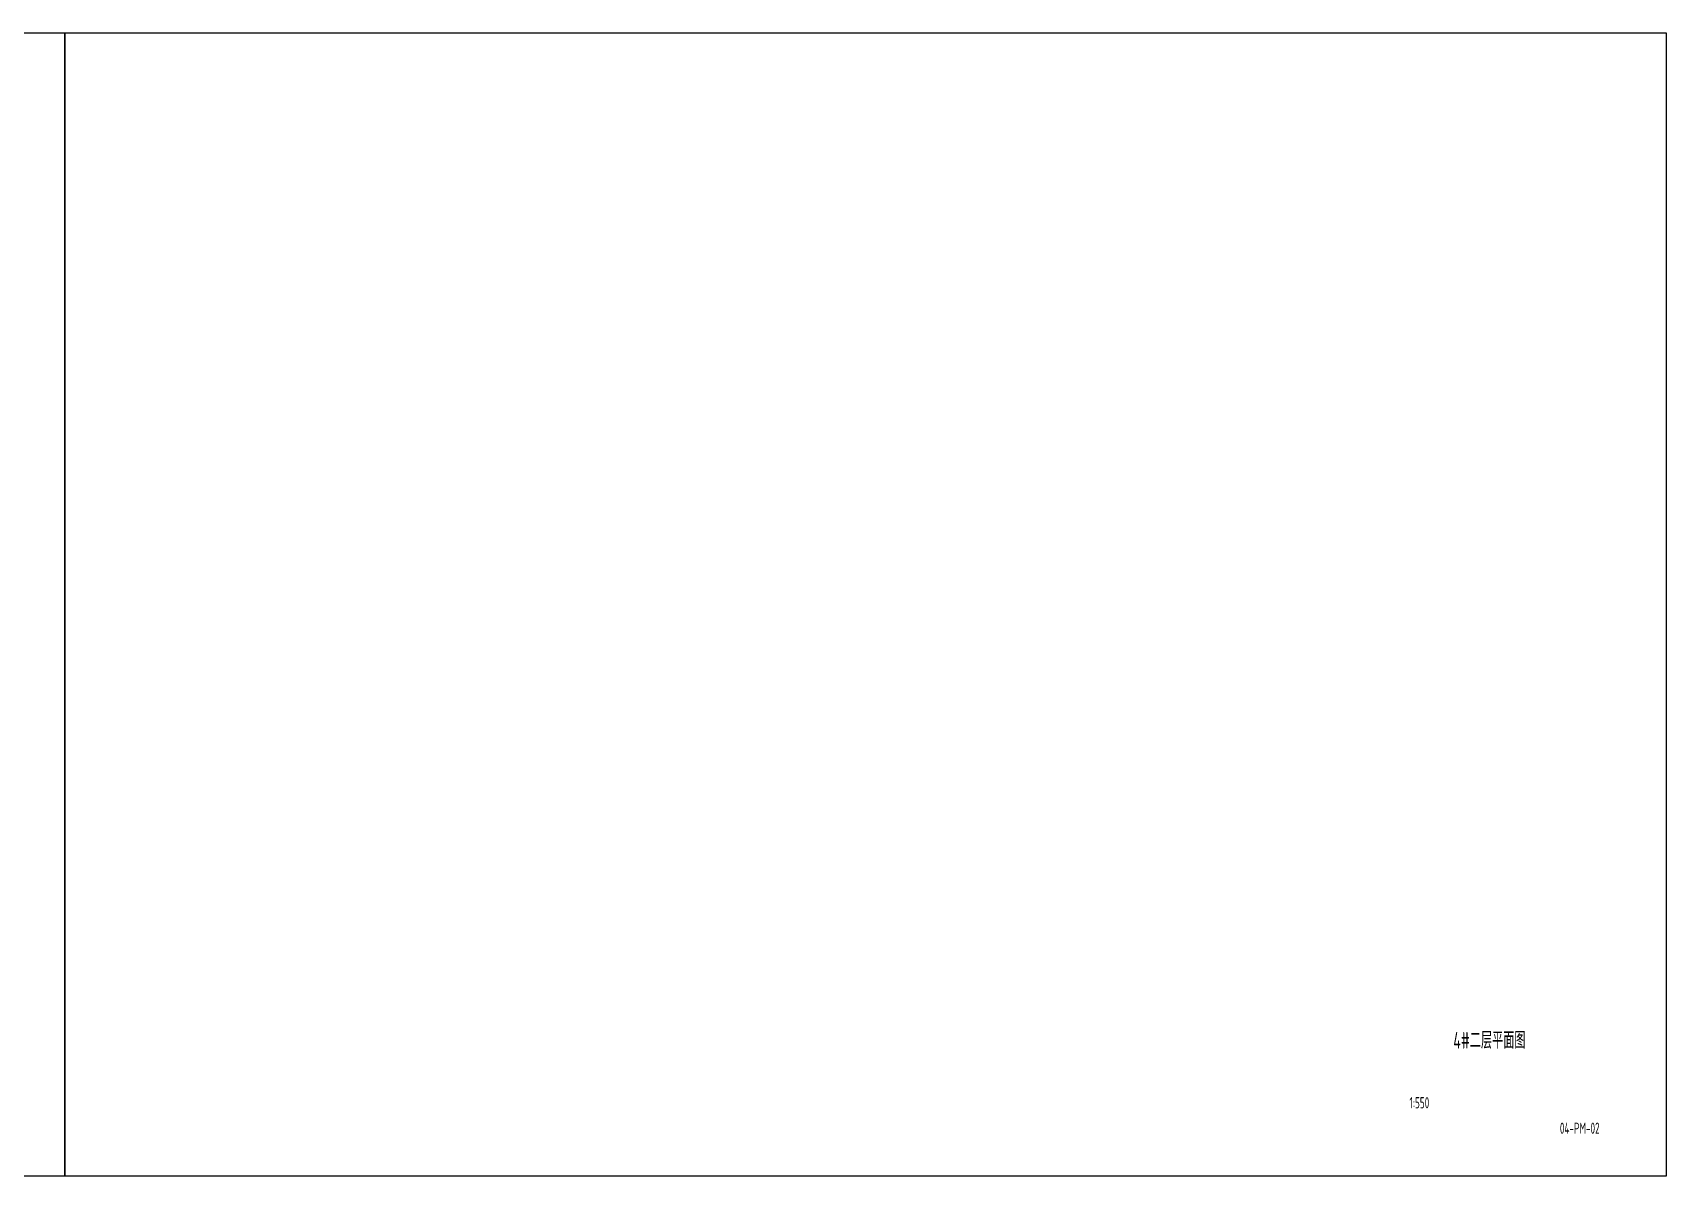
# Model space of a CAD drawing. Extents: x 162590 to 1345090, y -237084 to 1504616.
# Drawn here: x 394360 to 635590, y -237084 to -68234 of the extents above; entities that cross this region are included whole.
import ezdxf
from ezdxf.enums import TextEntityAlignment as Align

# ---------------------------------------------------------------- set-up
doc = ezdxf.new("R2010")
doc.units = 0
doc.layers.get('Defpoints').update_dxf_attribs({"color": 8})
doc.layers.add('C-SHET-SHBD', color=8, linetype='Continuous')
doc.layers.add('dim', color=8, linetype='Continuous')
doc.styles.add('XD2008', font='xd-hzs.shx', dxfattribs={"width": 0.7, "bigfont": 'xd-hztxt.shx'})

# ---------------------------------------------------------------- blocks, each defined once
blk = doc.blocks.new('A3文本框')
at = {"layer": 'Defpoints', "ltscale": 500}
blk.add_lwpolyline([(10, -10), (-420, -10), (-420, 297), (10, 297)], close=True, dxfattribs=at)
at = {"layer": 'C-SHET-SHBD', "style": 'XD2008', "width": 0.7}
for tag, height, p in [('子项名称', 4.5, (-37.49, 35.41)), ('图名', 4.5, (-37.49, 24.27)), ('比例', 3, (-56.3, 8.25)), ('MQJD-01', 3, (-13.24, 2.27))]:
    blk.add_attdef(tag, text='', height=height, dxfattribs=at).set_placement(p, align=Align.CENTER)

msp = doc.modelspace()

# ---------------------------------------------------------------- block references
at = {"layer": 'dim'}
ref = msp.add_blockref('A3文本框', (393589.7, -231583.7), dxfattribs=dict(at, xscale=550, yscale=550, zscale=550))
ref.add_attrib('图名', '4#一层平面图', dxfattribs={"layer": 'C-SHET-SHBD', "height": 2475, "style": 'XD2008', "width": 0.7}).set_placement((372970.6, -218235.7), align=Align.CENTER)
ref.add_attrib('MQJD-01', '04-PM-01', dxfattribs={"layer": 'C-SHET-SHBD', "height": 1650, "style": 'XD2008', "width": 0.7}).set_placement((386305.2, -230809.6), align=Align.CENTER)
ref.add_attrib('比例', '1:550', dxfattribs={"layer": 'C-SHET-SHBD', "height": 1650, "style": 'XD2008', "width": 0.7}).set_placement((362624.6, -227043.7), align=Align.CENTER)
ref = msp.add_blockref('A3文本框', (630089.7, -231583.7), dxfattribs=dict(at, xscale=550, yscale=550, zscale=550))
ref.add_attrib('图名', '4#二层平面图', dxfattribs={"layer": 'C-SHET-SHBD', "height": 2475, "style": 'XD2008', "width": 0.7}).set_placement((609470.6, -218235.7), align=Align.CENTER)
ref.add_attrib('MQJD-01', '04-PM-02', dxfattribs={"layer": 'C-SHET-SHBD', "height": 1650, "style": 'XD2008', "width": 0.7}).set_placement((622805.2, -230809.6), align=Align.CENTER)
ref.add_attrib('比例', '1:550', dxfattribs={"layer": 'C-SHET-SHBD', "height": 1650, "style": 'XD2008', "width": 0.7}).set_placement((599124.6, -227043.7), align=Align.CENTER)

doc.saveas('drawing.dxf')
